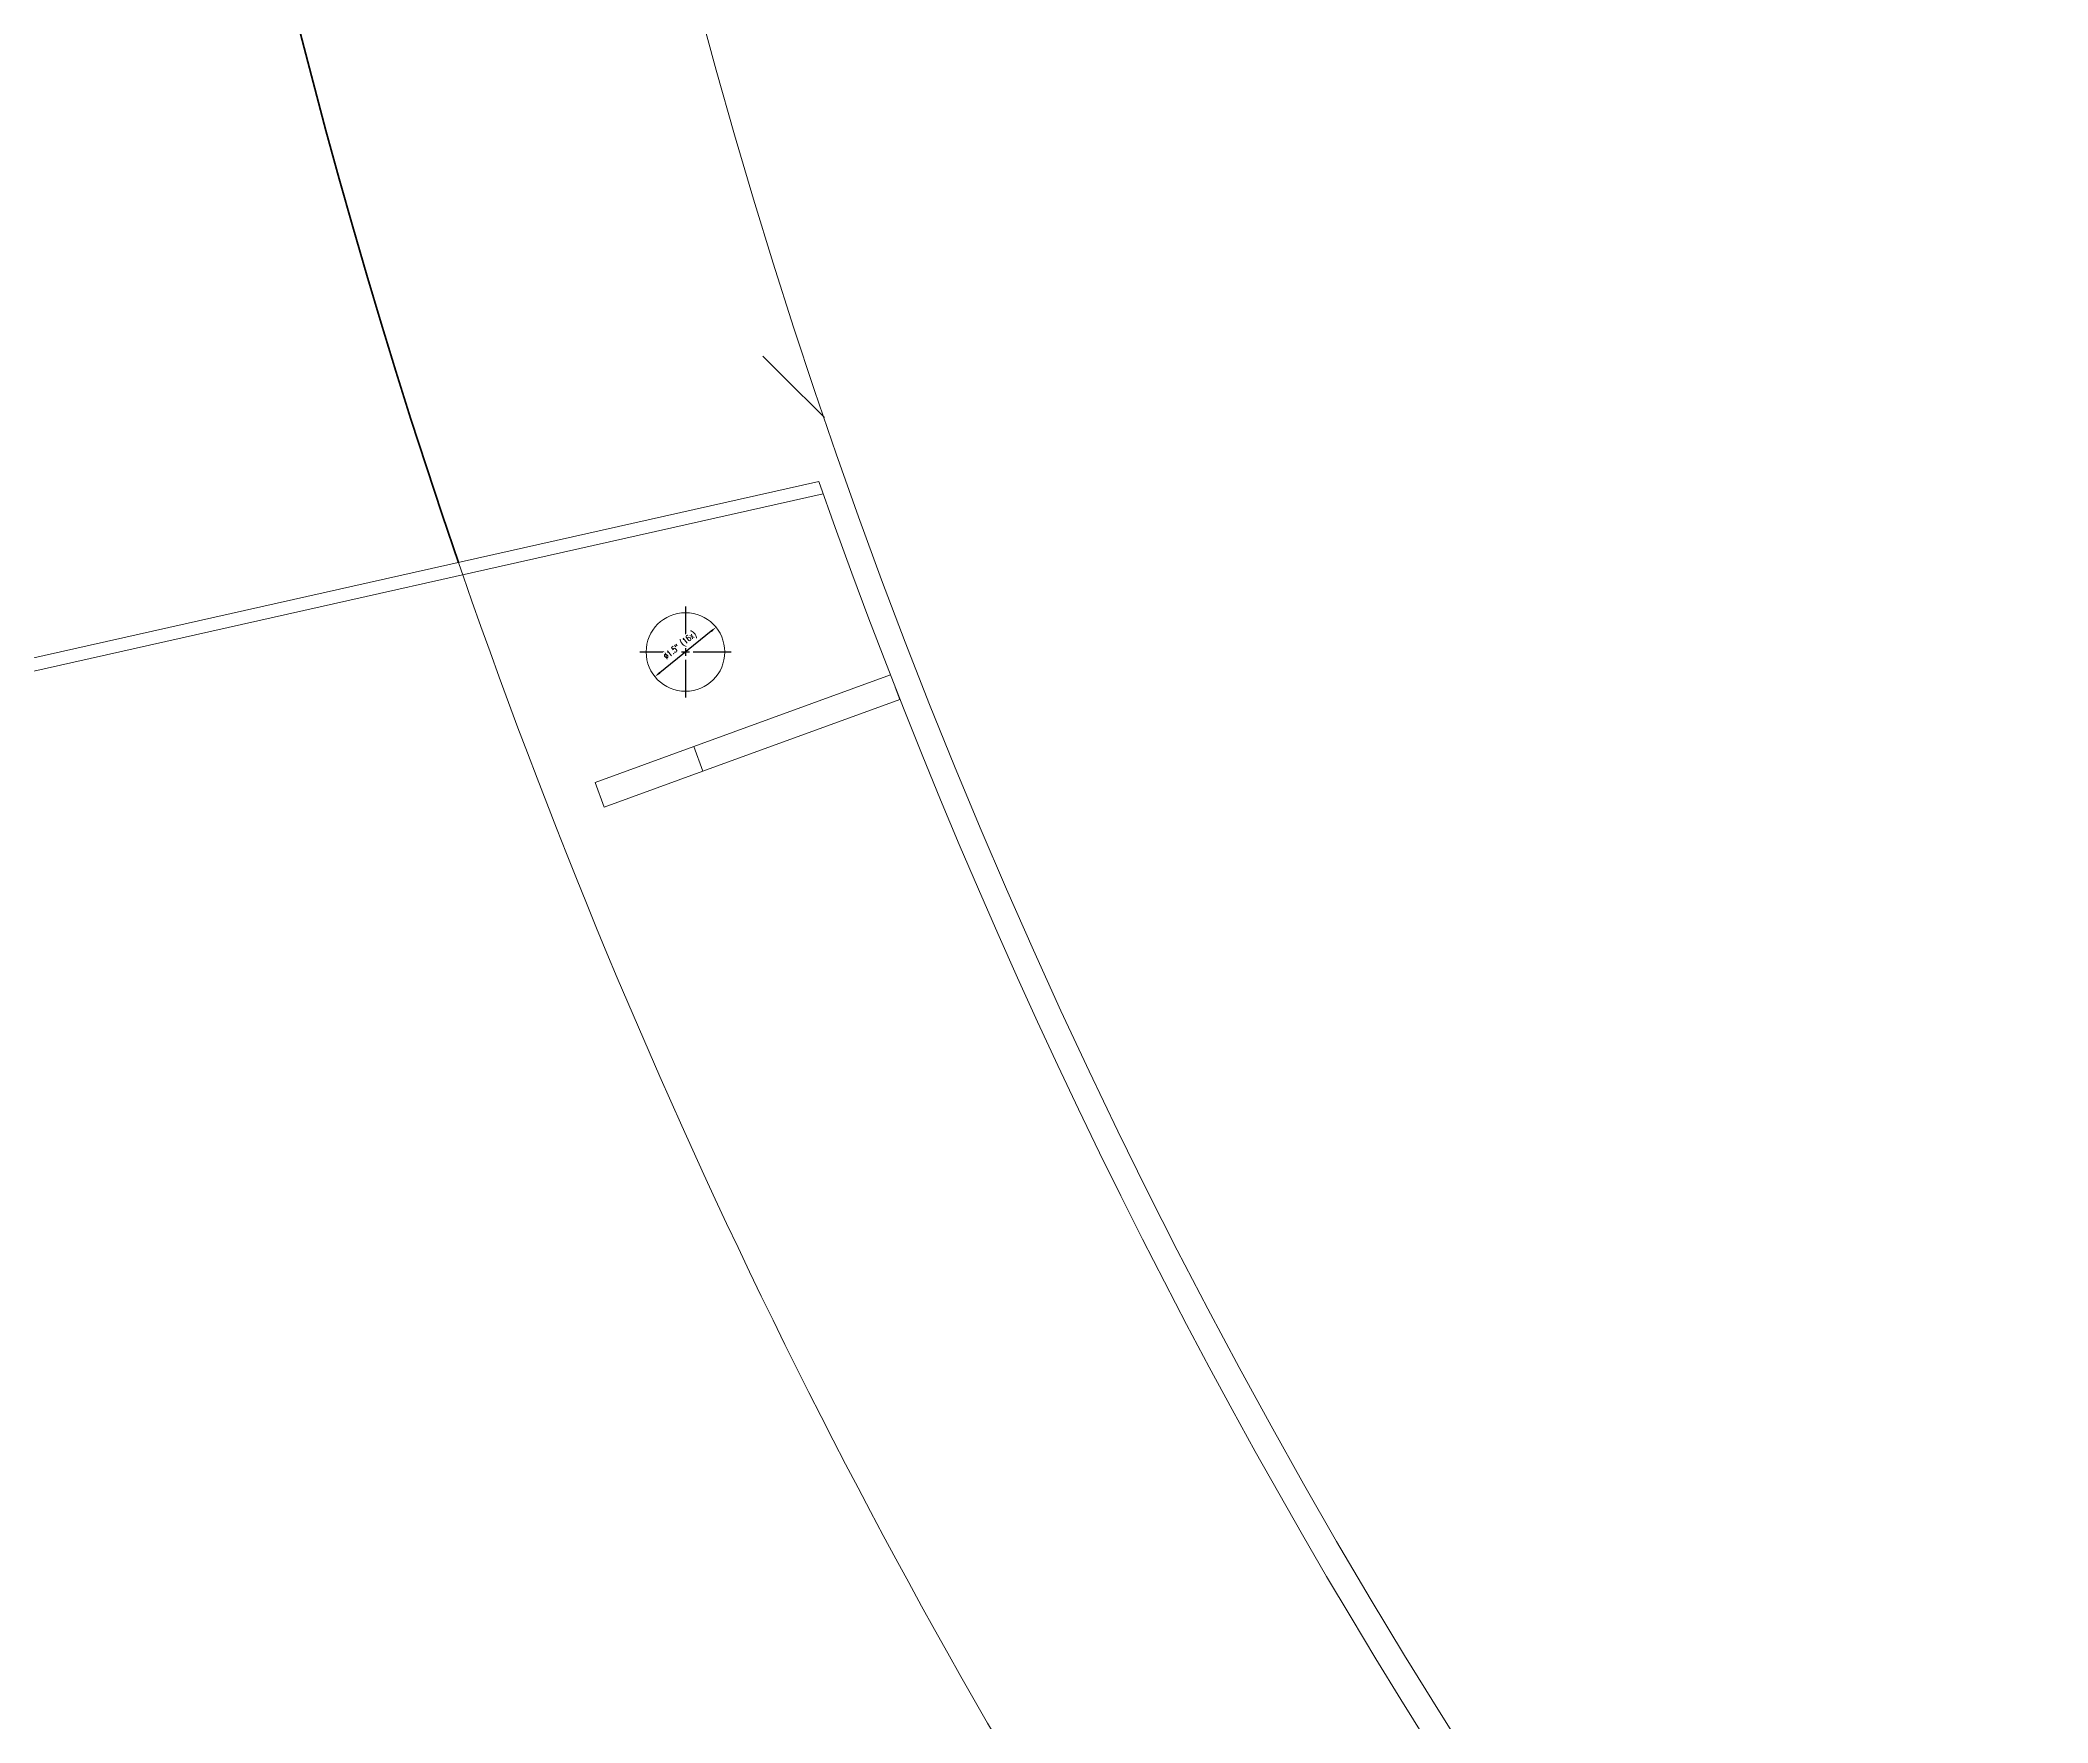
# Model space of a CAD drawing. Header units: inches. Extents: x 0 to 4731, y 0 to 1632.
# Drawn here: x 3552.75 to 3591.05, y 622.43 to 654.53 of the extents above; entities that cross this region are included whole.
import ezdxf

# ---------------------------------------------------------------- set-up
doc = ezdxf.new("R2010")
doc.units = ezdxf.units.IN
doc.header["$LTSCALE"] = 48
doc.header["$MEASUREMENT"] = 0
doc.linetypes.add('CENTER', pattern=[2, 1.25, -0.25, 0.25, -0.25])
for name, color, linetype, lineweight in [('AM_0', 7, 'Continuous', 50), ('AM_7', 142, 'CENTER', 25), ('Am_8', 1, 'Continuous', 25), ('Equipment-AM_0', 7, 'Continuous', 50), ('Equipment-AM_5', 92, 'Continuous', 25)]:
    doc.layers.add(name, color=color, linetype=linetype, lineweight=lineweight)
doc.styles.get("Standard").update_dxf_attribs({"font": 'ROMANS.SHX', "width": 0.7})
doc.dimstyles.new('METSOPOWER_ANSI$3', dxfattribs={"dimtxt": 0.12, "dimasz": 0.12, "dimexe": 0.1, "dimexo": 0.05, "dimgap": 0.06, "dimtad": 1, "dimtoh": 1, "dimzin": 12, "dimdsep": 46, "dimlunit": 3, "dimtxsty": 'Standard', "dimcen": 0, "dimclrd": 256, "dimclre": 256, "dimclrt": 140, "dimadec": 0, "dimazin": 2, "dimtp": 0.1, "dimtm": 0.1, "dimtfac": 0.71, "dimtmove": 0, "dimatfit": 0, "dimfxl": 1, "dimtzin": 7, "dimlwd": -1, "dimlwe": -1, "dimarcsym": 1})
pattern_1 = [(315, (2644.142, 1859.378), (12.72792, 12.72792), []), (315, (2644.142, 1850.892), (12.72792, 12.72792), [])]

# ---------------------------------------------------------------- blocks, each defined once
blk = doc.blocks.new('*U397')
at = {"layer": 'AM_7', "color": 0, "transparency": 16777216}
for p, q in [((0, 0.15), (0, 0.87)), ((-0.87, 0), (-0.15, 0)), ((0.15, 0), (0.87, 0)), ((0, -0.87), (0, -0.15))]:
    blk.add_line(p, q, dxfattribs=at)
at = {"layer": 'AM_7', "color": 0, "linetype": 'Continuous', "transparency": 16777216}
for p, q in [((-0.075, 0), (0.075, 0)), ((0, -0.075), (0, 0.075))]:
    blk.add_line(p, q, dxfattribs=at)
blk = doc.blocks.new('*D535')
at = {"layer": 'Defpoints', "color": 0, "transparency": 16777216}
for p in [(3565.646, 643.33), (3564.479, 642.387)]:
    blk.add_point(p, dxfattribs=at)
at = {"layer": 'Equipment-AM_5', "linetype": 'ByBlock', "transparency": 16777216}
blk.add_line((3565.552, 643.254), (3564.572, 642.463), dxfattribs=at)
at = {"layer": 'Equipment-AM_5', "transparency": 16777216}
for points in [[(3565.54, 643.27), (3565.565, 643.239), (3565.646, 643.33)], [(3564.559, 642.478), (3564.585, 642.447), (3564.479, 642.387)]]:
    blk.add_solid(points, dxfattribs=at)
at = {"layer": 'Equipment-AM_5', "color": 140, "transparency": 16777216, "insert": (3564.967, 642.976), "char_height": 0.12, "attachment_point": 5, "rotation": 38.9165, "bg_fill": 3, "box_fill_scale": 1.25, "bg_fill_color": 256, "bg_fill_true_color": 13158600, "bg_fill_transparency": 0}
blk.add_mtext('∅1.5" (16x)', dxfattribs=at)

msp = doc.modelspace()

# ---------------------------------------------------------------- hatches: boundary and pattern name
at = {"layer": 'Am_8'}
h = msp.add_hatch(dxfattribs=at)
h.set_pattern_fill('ANSI32', color=256, scale=48, angle=-90, style=0)
h.set_pattern_definition(pattern_1)
edge = h.paths.add_edge_path(flags=0)
edge.add_line((3565.691611, 653.862212), (3565.186938, 653.810774))
edge.add_arc((3680.809903, 685.925099), 120, 195.52265454, 255.23282052)
edge.add_line((3650.222876, 569.888752), (3650.222876, 570.405907))
edge.add_arc((3680.809903, 685.925099), 119.5, 195.5636483, 255.16961847, ccw=False)
h = msp.add_hatch(dxfattribs=at)
h.set_pattern_fill('ANSI32', color=256, scale=48, angle=-90, style=0)
h.set_pattern_definition(pattern_1)
edge = h.paths.add_edge_path(flags=0)
edge.add_arc((3686.921923, 686.548046), 126.25, 195.12931194, 197.90215132)
edge.add_line((3566.784587, 647.739762), (3567.038945, 647.765687))
edge.add_arc((3686.921923, 686.548046), 126, 195.14794842, 197.92648758, ccw=False)
edge.add_line((3565.299883, 653.622686), (3565.047845, 653.596998))

# ---------------------------------------------------------------- linework, layer by layer
at = {"layer": 'AM_0', "lineweight": 18}
msp.add_line((3569.064543, 642.187536), (3569.150097, 641.952631), dxfattribs=at)
at = {"layer": 'AM_0'}
msp.add_arc((3680.809903, 685.925099), 127, 90, 199.00439916, dxfattribs=at)
at = {"layer": 'Equipment-AM_0', "lineweight": 18}
for p, q in [((3565.220505, 641.053573), (3568.973642, 642.420494)), ((3569.064543, 642.187536), (3569.150097, 641.952631)), ((3565.391613, 640.583762), (3569.150097, 641.952631)), ((3563.341263, 640.369138), (3565.220505, 641.053573)), ((3565.220505, 641.053573), (3565.391613, 640.583762)), ((3563.512372, 639.899328), (3565.391613, 640.583762)), ((3563.341263, 640.369138), (3563.512372, 639.899328))]:
    msp.add_line(p, q, dxfattribs=at)
msp.add_circle((3565.062214, 642.858375), 0.75, dxfattribs=at)
for radius, start, end in [(119.5, 176.07551783, 255.16961847), (127, 194.94076442, 224.60048966), (120, 199.37573034, 255.23282052)]:
    msp.add_arc((3680.809903, 685.925099), radius, start, end, dxfattribs=at)

# ---------------------------------------------------------------- block references
at = {"layer": 'AM_7', "rotation": 270}
msp.add_blockref('*U397', (3565.062214, 642.858375), dxfattribs=at)

# ---------------------------------------------------------------- next in the draw order: dimensions: what is measured, and where the dimension line sits
at = {"layer": 'Equipment-AM_5'}
dim = msp.add_diameter_dim_2p(p1=(3565.645761, 643.329516), p2=(3564.478667, 642.387235), text='<> (16x)', dimstyle='METSOPOWER_ANSI$3', override={"dimdec": 5, "dimzin": 15, "dimpost": '', "dimtdec": 5, "dimtfill": 1, "dimfrac": 2}, dxfattribs=at)
dim.commit()
dim.dimension.update_dxf_attribs({"geometry": '*D535', "text_midpoint": (3564.967089, 642.976196)})

# ---------------------------------------------------------------- next in the draw order: linework, layer by layer
at = {"layer": 'AM_0', "lineweight": 18}
for p, q in [((3567.60631, 646.113711), (3544.219399, 640.857383)), ((3567.690082, 645.876303), (3544.274221, 640.613468))]:
    msp.add_line(p, q, dxfattribs=at)

doc.saveas('drawing.dxf')
